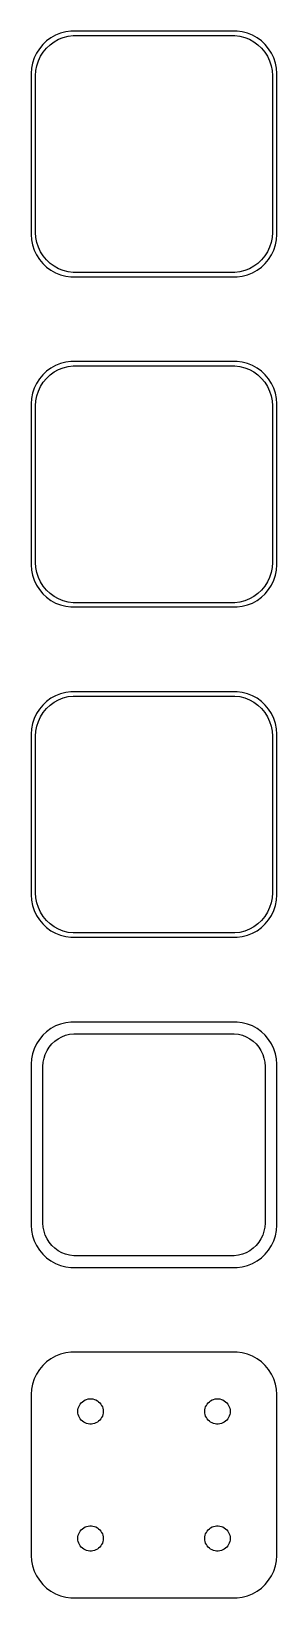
# Model space of a CAD drawing. Header units: metres. Extents: x -14 to 14, y 142 to 326.
import ezdxf

# ---------------------------------------------------------------- set-up
doc = ezdxf.new("R2010")
doc.units = ezdxf.units.M

msp = doc.modelspace()

# ---------------------------------------------------------------- linework, layer by layer
for p, q in [((-12.1791, 325.722), (-12.6871, 325.353)), ((-11.6289, 326.024), (-12.1791, 325.722)), ((-11.0451, 326.255), (-11.6289, 326.024)), ((-11.2724, 325.548), (-10.7178, 325.768)), ((-10.4369, 326.411), (-11.0451, 326.255)), ((-10.7178, 325.768), (-10.1401, 325.916)), ((-9.81395, 326.49), (-10.4369, 326.411)), ((-10.1401, 325.916), (-9.54825, 325.991)), ((9.81395, 326.49), (-9.81395, 326.49)), ((-9.54825, 325.991), (9.54825, 325.991)), ((9.54825, 325.991), (10.1401, 325.916)), ((10.4369, 326.411), (9.81395, 326.49)), ((10.1401, 325.916), (10.7178, 325.768)), ((11.0451, 326.255), (10.4369, 326.411)), ((10.7178, 325.768), (11.2724, 325.548)), ((11.6289, 326.024), (11.0451, 326.255)), ((12.1791, 325.722), (11.6289, 326.024)), ((12.6871, 325.353), (12.1791, 325.722)), ((-13.8815, 323.909), (-14.1489, 323.341)), ((-13.5451, 324.439), (-13.8815, 323.909)), ((-13.1448, 324.923), (-13.5451, 324.439)), ((-13.4124, 323.538), (-13.0928, 324.042)), ((-12.6871, 325.353), (-13.1448, 324.923)), ((-13.0928, 324.042), (-12.7126, 324.502)), ((-12.7126, 324.502), (-12.2778, 324.91)), ((-12.2778, 324.91), (-11.7952, 325.261)), ((-11.7952, 325.261), (-11.2724, 325.548)), ((11.2724, 325.548), (11.7952, 325.261)), ((11.7952, 325.261), (12.2778, 324.91)), ((12.2778, 324.91), (12.7126, 324.502)), ((13.1448, 324.923), (12.6871, 325.353)), ((12.7126, 324.502), (13.0928, 324.042)), ((13.0928, 324.042), (13.4124, 323.538)), ((13.5451, 324.439), (13.1448, 324.923)), ((13.8815, 323.909), (13.5451, 324.439)), ((14.1489, 323.341), (13.8815, 323.909)), ((-14.4606, 322.127), (-14.5, 321.5)), ((-14.3429, 322.743), (-14.4606, 322.127)), ((-14.1489, 323.341), (-14.3429, 322.743)), ((-13.9625, 321.845), (-13.8508, 322.431)), ((-13.8508, 322.431), (-13.6664, 322.999)), ((-13.6664, 322.999), (-13.4124, 323.538)), ((13.4124, 323.538), (13.6664, 322.999)), ((13.6664, 322.999), (13.8508, 322.431)), ((13.8508, 322.431), (13.9625, 321.845)), ((14.3429, 322.743), (14.1489, 323.341)), ((14.4606, 322.127), (14.3429, 322.743)), ((14.5, 321.5), (14.4606, 322.127)), ((-14.5, 321.5), (-14.5, 302.5)), ((-14, 321.25), (-13.9625, 321.845)), ((-14, 302.75), (-14, 321.25)), ((13.9625, 321.845), (14, 321.25)), ((14, 321.25), (14, 302.75)), ((14.5, 302.5), (14.5, 321.5)), ((-14.5, 302.5), (-14.4606, 301.873)), ((-14.4606, 301.873), (-14.3429, 301.257)), ((-13.9625, 302.155), (-14, 302.75)), ((-13.8508, 301.569), (-13.9625, 302.155)), ((-13.6664, 301.001), (-13.8508, 301.569)), ((13.8508, 301.569), (13.6664, 301.001)), ((13.9625, 302.155), (13.8508, 301.569)), ((14, 302.75), (13.9625, 302.155)), ((14.3429, 301.257), (14.4606, 301.873)), ((14.4606, 301.873), (14.5, 302.5)), ((-14.3429, 301.257), (-14.1489, 300.659)), ((-14.1489, 300.659), (-13.8815, 300.091)), ((-13.8815, 300.091), (-13.5451, 299.561)), ((-13.4124, 300.462), (-13.6664, 301.001)), ((-13.0928, 299.958), (-13.4124, 300.462)), ((-12.7126, 299.498), (-13.0928, 299.958)), ((13.0928, 299.958), (12.7126, 299.498)), ((13.4124, 300.462), (13.0928, 299.958)), ((13.6664, 301.001), (13.4124, 300.462)), ((13.5451, 299.561), (13.8815, 300.091)), ((13.8815, 300.091), (14.1489, 300.659)), ((14.1489, 300.659), (14.3429, 301.257)), ((-13.5451, 299.561), (-13.1448, 299.077)), ((-13.1448, 299.077), (-12.6871, 298.647)), ((-12.2778, 299.09), (-12.7126, 299.498)), ((-12.6871, 298.647), (-12.1791, 298.278)), ((-11.7952, 298.739), (-12.2778, 299.09)), ((-12.1791, 298.278), (-11.6289, 297.976)), ((-11.2724, 298.452), (-11.7952, 298.739)), ((-11.6289, 297.976), (-11.0451, 297.745)), ((-10.7178, 298.232), (-11.2724, 298.452)), ((-10.1401, 298.084), (-10.7178, 298.232)), ((-9.54825, 298.009), (-10.1401, 298.084)), ((9.54825, 298.009), (-9.54825, 298.009)), ((10.1401, 298.084), (9.54825, 298.009)), ((10.7178, 298.232), (10.1401, 298.084)), ((11.2724, 298.452), (10.7178, 298.232)), ((11.0451, 297.745), (11.6289, 297.976)), ((11.7952, 298.739), (11.2724, 298.452)), ((11.6289, 297.976), (12.1791, 298.278)), ((12.2778, 299.09), (11.7952, 298.739)), ((12.1791, 298.278), (12.6871, 298.647)), ((12.7126, 299.498), (12.2778, 299.09)), ((12.6871, 298.647), (13.1448, 299.077)), ((13.1448, 299.077), (13.5451, 299.561)), ((-11.0451, 297.745), (-10.4369, 297.589)), ((-10.4369, 297.589), (-9.81395, 297.51)), ((-9.81395, 297.51), (9.81395, 297.51)), ((9.81395, 297.51), (10.4369, 297.589)), ((10.4369, 297.589), (11.0451, 297.745)), ((-12.1791, 286.722), (-12.6871, 286.353)), ((-11.6289, 287.024), (-12.1791, 286.722)), ((-11.0451, 287.255), (-11.6289, 287.024)), ((-11.2724, 286.548), (-10.7178, 286.768)), ((-10.4369, 287.411), (-11.0451, 287.255)), ((-10.7178, 286.768), (-10.1401, 286.916)), ((-9.81395, 287.49), (-10.4369, 287.411)), ((-10.1401, 286.916), (-9.54825, 286.991)), ((9.81395, 287.49), (-9.81395, 287.49)), ((-9.54825, 286.991), (9.54825, 286.991)), ((9.54825, 286.991), (10.1401, 286.916)), ((10.4369, 287.411), (9.81395, 287.49)), ((10.1401, 286.916), (10.7178, 286.768)), ((11.0451, 287.255), (10.4369, 287.411)), ((10.7178, 286.768), (11.2724, 286.548)), ((11.6289, 287.024), (11.0451, 287.255)), ((12.1791, 286.722), (11.6289, 287.024)), ((12.6871, 286.353), (12.1791, 286.722)), ((-13.8815, 284.909), (-14.1489, 284.341)), ((-13.5451, 285.439), (-13.8815, 284.909)), ((-13.1448, 285.923), (-13.5451, 285.439)), ((-13.4124, 284.538), (-13.0928, 285.042)), ((-12.6871, 286.353), (-13.1448, 285.923)), ((-13.0928, 285.042), (-12.7126, 285.502)), ((-12.7126, 285.502), (-12.2778, 285.91)), ((-12.2778, 285.91), (-11.7952, 286.261)), ((-11.7952, 286.261), (-11.2724, 286.548)), ((11.2724, 286.548), (11.7952, 286.261)), ((11.7952, 286.261), (12.2778, 285.91)), ((12.2778, 285.91), (12.7126, 285.502)), ((13.1448, 285.923), (12.6871, 286.353)), ((12.7126, 285.502), (13.0928, 285.042)), ((13.0928, 285.042), (13.4124, 284.538)), ((13.5451, 285.439), (13.1448, 285.923)), ((13.8815, 284.909), (13.5451, 285.439)), ((14.1489, 284.341), (13.8815, 284.909)), ((-14.4606, 283.127), (-14.5, 282.5)), ((-14.3429, 283.743), (-14.4606, 283.127)), ((-14.1489, 284.341), (-14.3429, 283.743)), ((-13.9625, 282.845), (-13.8508, 283.431)), ((-13.8508, 283.431), (-13.6664, 283.999)), ((-13.6664, 283.999), (-13.4124, 284.538)), ((13.4124, 284.538), (13.6664, 283.999)), ((13.6664, 283.999), (13.8508, 283.431)), ((13.8508, 283.431), (13.9625, 282.845)), ((14.3429, 283.743), (14.1489, 284.341)), ((14.4606, 283.127), (14.3429, 283.743)), ((14.5, 282.5), (14.4606, 283.127)), ((-14.5, 282.5), (-14.5, 263.5)), ((-14, 282.25), (-13.9625, 282.845)), ((-14, 263.75), (-14, 282.25)), ((13.9625, 282.845), (14, 282.25)), ((14, 282.25), (14, 263.75)), ((14.5, 263.5), (14.5, 282.5)), ((-14.5, 263.5), (-14.4606, 262.873)), ((-14.4606, 262.873), (-14.3429, 262.257)), ((-13.9625, 263.155), (-14, 263.75)), ((-13.8508, 262.569), (-13.9625, 263.155)), ((13.9625, 263.155), (13.8508, 262.569)), ((14, 263.75), (13.9625, 263.155)), ((14.3429, 262.257), (14.4606, 262.873)), ((14.4606, 262.873), (14.5, 263.5)), ((-14.3429, 262.257), (-14.1489, 261.659)), ((-14.1489, 261.659), (-13.8815, 261.091)), ((-13.8815, 261.091), (-13.5451, 260.561)), ((-13.6664, 262.001), (-13.8508, 262.569)), ((-13.4124, 261.462), (-13.6664, 262.001)), ((-13.0928, 260.958), (-13.4124, 261.462)), ((-12.7126, 260.498), (-13.0928, 260.958)), ((13.0928, 260.958), (12.7126, 260.498)), ((13.4124, 261.462), (13.0928, 260.958)), ((13.6664, 262.001), (13.4124, 261.462)), ((13.5451, 260.561), (13.8815, 261.091)), ((13.8508, 262.569), (13.6664, 262.001)), ((13.8815, 261.091), (14.1489, 261.659)), ((14.1489, 261.659), (14.3429, 262.257)), ((-13.5451, 260.561), (-13.1448, 260.077)), ((-13.1448, 260.077), (-12.6871, 259.647)), ((-12.2778, 260.09), (-12.7126, 260.498)), ((-12.6871, 259.647), (-12.1791, 259.278)), ((-11.7952, 259.739), (-12.2778, 260.09)), ((-12.1791, 259.278), (-11.6289, 258.976)), ((-11.2724, 259.452), (-11.7952, 259.739)), ((-11.6289, 258.976), (-11.0451, 258.745)), ((-10.7178, 259.232), (-11.2724, 259.452)), ((-10.1401, 259.084), (-10.7178, 259.232)), ((-9.54825, 259.009), (-10.1401, 259.084)), ((9.54825, 259.009), (-9.54825, 259.009)), ((10.1401, 259.084), (9.54825, 259.009)), ((10.7178, 259.232), (10.1401, 259.084)), ((11.2724, 259.452), (10.7178, 259.232)), ((11.0451, 258.745), (11.6289, 258.976)), ((11.7952, 259.739), (11.2724, 259.452)), ((11.6289, 258.976), (12.1791, 259.278)), ((12.2778, 260.09), (11.7952, 259.739)), ((12.1791, 259.278), (12.6871, 259.647)), ((12.7126, 260.498), (12.2778, 260.09)), ((12.6871, 259.647), (13.1448, 260.077)), ((13.1448, 260.077), (13.5451, 260.561)), ((-11.0451, 258.745), (-10.4369, 258.589)), ((-10.4369, 258.589), (-9.81395, 258.51)), ((-9.81395, 258.51), (9.81395, 258.51)), ((9.81395, 258.51), (10.4369, 258.589)), ((10.4369, 258.589), (11.0451, 258.745)), ((-11.6289, 248.024), (-12.1791, 247.722)), ((-11.0451, 248.255), (-11.6289, 248.024)), ((-10.4369, 248.411), (-11.0451, 248.255)), ((-10.7178, 247.768), (-10.1401, 247.916)), ((-9.81395, 248.49), (-10.4369, 248.411)), ((-10.1401, 247.916), (-9.54825, 247.991)), ((9.81395, 248.49), (-9.81395, 248.49)), ((-9.54825, 247.991), (9.54825, 247.991)), ((9.54825, 247.991), (10.1401, 247.916)), ((10.4369, 248.411), (9.81395, 248.49)), ((10.1401, 247.916), (10.7178, 247.768)), ((11.0451, 248.255), (10.4369, 248.411)), ((11.6289, 248.024), (11.0451, 248.255)), ((12.1791, 247.722), (11.6289, 248.024)), ((-13.5451, 246.439), (-13.8815, 245.909)), ((-13.1448, 246.923), (-13.5451, 246.439)), ((-13.4124, 245.538), (-13.0928, 246.042)), ((-12.6871, 247.353), (-13.1448, 246.923)), ((-13.0928, 246.042), (-12.7126, 246.502)), ((-12.7126, 246.502), (-12.2778, 246.91)), ((-12.1791, 247.722), (-12.6871, 247.353)), ((-12.2778, 246.91), (-11.7952, 247.261)), ((-11.7952, 247.261), (-11.2724, 247.548)), ((-11.2724, 247.548), (-10.7178, 247.768)), ((10.7178, 247.768), (11.2724, 247.548)), ((11.2724, 247.548), (11.7952, 247.261)), ((11.7952, 247.261), (12.2778, 246.91)), ((12.6871, 247.353), (12.1791, 247.722)), ((12.2778, 246.91), (12.7126, 246.502)), ((13.1448, 246.923), (12.6871, 247.353)), ((12.7126, 246.502), (13.0928, 246.042)), ((13.0928, 246.042), (13.4124, 245.538)), ((13.5451, 246.439), (13.1448, 246.923)), ((13.8815, 245.909), (13.5451, 246.439)), ((-14.3429, 244.743), (-14.4606, 244.127)), ((-14.1489, 245.341), (-14.3429, 244.743)), ((-13.8815, 245.909), (-14.1489, 245.341)), ((-13.9625, 243.845), (-13.8508, 244.431)), ((-13.8508, 244.431), (-13.6664, 244.999)), ((-13.6664, 244.999), (-13.4124, 245.538)), ((13.4124, 245.538), (13.6664, 244.999)), ((13.6664, 244.999), (13.8508, 244.431)), ((13.8508, 244.431), (13.9625, 243.845)), ((14.1489, 245.341), (13.8815, 245.909)), ((14.3429, 244.743), (14.1489, 245.341)), ((14.4606, 244.127), (14.3429, 244.743)), ((-14.4606, 244.127), (-14.5, 243.5)), ((-14.5, 243.5), (-14.5, 224.5)), ((-14, 243.25), (-13.9625, 243.845)), ((-14, 224.75), (-14, 243.25)), ((13.9625, 243.845), (14, 243.25)), ((14, 243.25), (14, 224.75)), ((14.5, 243.5), (14.4606, 244.127)), ((14.5, 224.5), (14.5, 243.5)), ((-14.5, 224.5), (-14.4606, 223.873)), ((-14.4606, 223.873), (-14.3429, 223.257)), ((-13.9625, 224.155), (-14, 224.75)), ((-13.8508, 223.569), (-13.9625, 224.155)), ((13.9625, 224.155), (13.8508, 223.569)), ((14, 224.75), (13.9625, 224.155)), ((14.3429, 223.257), (14.4606, 223.873)), ((14.4606, 223.873), (14.5, 224.5)), ((-14.3429, 223.257), (-14.1489, 222.659)), ((-14.1489, 222.659), (-13.8815, 222.091)), ((-13.8815, 222.091), (-13.5451, 221.561)), ((-13.6664, 223.001), (-13.8508, 223.569)), ((-13.4124, 222.462), (-13.6664, 223.001)), ((-13.0928, 221.958), (-13.4124, 222.462)), ((13.4124, 222.462), (13.0928, 221.958)), ((13.6664, 223.001), (13.4124, 222.462)), ((13.5451, 221.561), (13.8815, 222.091)), ((13.8508, 223.569), (13.6664, 223.001)), ((13.8815, 222.091), (14.1489, 222.659)), ((14.1489, 222.659), (14.3429, 223.257)), ((-13.5451, 221.561), (-13.1448, 221.077)), ((-13.1448, 221.077), (-12.6871, 220.647)), ((-12.7126, 221.498), (-13.0928, 221.958)), ((-12.2778, 221.09), (-12.7126, 221.498)), ((-12.6871, 220.647), (-12.1791, 220.278)), ((-11.7952, 220.739), (-12.2778, 221.09)), ((-12.1791, 220.278), (-11.6289, 219.976)), ((-11.2724, 220.452), (-11.7952, 220.739)), ((-10.7178, 220.232), (-11.2724, 220.452)), ((-10.1401, 220.084), (-10.7178, 220.232)), ((10.7178, 220.232), (10.1401, 220.084)), ((11.2724, 220.452), (10.7178, 220.232)), ((11.7952, 220.739), (11.2724, 220.452)), ((11.6289, 219.976), (12.1791, 220.278)), ((12.2778, 221.09), (11.7952, 220.739)), ((12.1791, 220.278), (12.6871, 220.647)), ((12.7126, 221.498), (12.2778, 221.09)), ((12.6871, 220.647), (13.1448, 221.077)), ((13.0928, 221.958), (12.7126, 221.498)), ((13.1448, 221.077), (13.5451, 221.561)), ((-11.6289, 219.976), (-11.0451, 219.745)), ((-11.0451, 219.745), (-10.4369, 219.589)), ((-10.4369, 219.589), (-9.81395, 219.51)), ((-9.54825, 220.009), (-10.1401, 220.084)), ((-9.81395, 219.51), (9.81395, 219.51)), ((9.54825, 220.009), (-9.54825, 220.009)), ((10.1401, 220.084), (9.54825, 220.009)), ((9.81395, 219.51), (10.4369, 219.589)), ((10.4369, 219.589), (11.0451, 219.745)), ((11.0451, 219.745), (11.6289, 219.976)), ((-11.0451, 209.255), (-11.6289, 209.024)), ((-10.4369, 209.411), (-11.0451, 209.255)), ((-9.81395, 209.49), (-10.4369, 209.411)), ((9.81395, 209.49), (-9.81395, 209.49)), ((10.4369, 209.411), (9.81395, 209.49)), ((11.0451, 209.255), (10.4369, 209.411)), ((11.6289, 209.024), (11.0451, 209.255)), ((-13.5451, 207.439), (-13.8815, 206.909)), ((-13.1448, 207.923), (-13.5451, 207.439)), ((-12.6871, 208.353), (-13.1448, 207.923)), ((-12.1791, 208.722), (-12.6871, 208.353)), ((-11.6289, 209.024), (-12.1791, 208.722)), ((-12.0707, 206.899), (-11.7165, 207.231)), ((-11.7165, 207.231), (-11.3234, 207.517)), ((-11.3234, 207.517), (-10.8975, 207.751)), ((-10.8975, 207.751), (-10.4457, 207.93)), ((-10.4457, 207.93), (-9.97507, 208.051)), ((-9.97507, 208.051), (-9.49297, 208.112)), ((-9.49297, 208.112), (9.49297, 208.112)), ((9.49297, 208.112), (9.97507, 208.051)), ((9.97507, 208.051), (10.4457, 207.93)), ((10.4457, 207.93), (10.8975, 207.751)), ((10.8975, 207.751), (11.3234, 207.517)), ((11.3234, 207.517), (11.7165, 207.231)), ((12.1791, 208.722), (11.6289, 209.024)), ((11.7165, 207.231), (12.0707, 206.899)), ((12.6871, 208.353), (12.1791, 208.722)), ((13.1448, 207.923), (12.6871, 208.353)), ((13.5451, 207.439), (13.1448, 207.923)), ((13.8815, 206.909), (13.5451, 207.439)), ((-14.3429, 205.743), (-14.4606, 205.127)), ((-14.1489, 206.341), (-14.3429, 205.743)), ((-13.8815, 206.909), (-14.1489, 206.341)), ((-12.9979, 205.212), (-12.8477, 205.674)), ((-12.8477, 205.674), (-12.6408, 206.114)), ((-12.6408, 206.114), (-12.3805, 206.524)), ((-12.3805, 206.524), (-12.0707, 206.899)), ((12.0707, 206.899), (12.3805, 206.524)), ((12.3805, 206.524), (12.6408, 206.114)), ((12.6408, 206.114), (12.8477, 205.674)), ((12.8477, 205.674), (12.9979, 205.212)), ((14.1489, 206.341), (13.8815, 206.909)), ((14.3429, 205.743), (14.1489, 206.341)), ((14.4606, 205.127), (14.3429, 205.743)), ((-14.4606, 205.127), (-14.5, 204.5)), ((-14.5, 204.5), (-14.5, 185.5)), ((-13.1195, 204.25), (-13.089, 204.735)), ((-13.1195, 185.75), (-13.1195, 204.25)), ((-13.089, 204.735), (-12.9979, 205.212)), ((12.9979, 205.212), (13.089, 204.735)), ((13.089, 204.735), (13.1195, 204.25)), ((13.1195, 204.25), (13.1195, 185.75)), ((14.5, 204.5), (14.4606, 205.127)), ((14.5, 185.5), (14.5, 204.5)), ((-14.5, 185.5), (-14.4606, 184.873)), ((-13.089, 185.265), (-13.1195, 185.75)), ((-12.9979, 184.788), (-13.089, 185.265)), ((13.089, 185.265), (12.9979, 184.788)), ((13.1195, 185.75), (13.089, 185.265)), ((14.4606, 184.873), (14.5, 185.5)), ((-14.4606, 184.873), (-14.3429, 184.257)), ((-14.3429, 184.257), (-14.1489, 183.659)), ((-14.1489, 183.659), (-13.8815, 183.091)), ((-12.8477, 184.326), (-12.9979, 184.788)), ((-12.6408, 183.886), (-12.8477, 184.326)), ((-12.3805, 183.476), (-12.6408, 183.886)), ((-12.0707, 183.101), (-12.3805, 183.476)), ((12.3805, 183.476), (12.0707, 183.101)), ((12.6408, 183.886), (12.3805, 183.476)), ((12.8477, 184.326), (12.6408, 183.886)), ((12.9979, 184.788), (12.8477, 184.326)), ((13.8815, 183.091), (14.1489, 183.659)), ((14.1489, 183.659), (14.3429, 184.257)), ((14.3429, 184.257), (14.4606, 184.873)), ((-13.8815, 183.091), (-13.5451, 182.561)), ((-13.5451, 182.561), (-13.1448, 182.077)), ((-13.1448, 182.077), (-12.6871, 181.647)), ((-12.6871, 181.647), (-12.1791, 181.278)), ((-11.7165, 182.769), (-12.0707, 183.101)), ((-11.3234, 182.483), (-11.7165, 182.769)), ((-10.8975, 182.249), (-11.3234, 182.483)), ((-10.4457, 182.07), (-10.8975, 182.249)), ((-9.97507, 181.949), (-10.4457, 182.07)), ((-9.49297, 181.888), (-9.97507, 181.949)), ((9.49297, 181.888), (-9.49297, 181.888)), ((9.97507, 181.949), (9.49297, 181.888)), ((10.4457, 182.07), (9.97507, 181.949)), ((10.8975, 182.249), (10.4457, 182.07)), ((11.3234, 182.483), (10.8975, 182.249)), ((11.7165, 182.769), (11.3234, 182.483)), ((12.0707, 183.101), (11.7165, 182.769)), ((12.1791, 181.278), (12.6871, 181.647)), ((12.6871, 181.647), (13.1448, 182.077)), ((13.1448, 182.077), (13.5451, 182.561)), ((13.5451, 182.561), (13.8815, 183.091)), ((-12.1791, 181.278), (-11.6289, 180.976)), ((-11.6289, 180.976), (-11.0451, 180.745)), ((-11.0451, 180.745), (-10.4369, 180.589)), ((-10.4369, 180.589), (-9.81395, 180.51)), ((-9.81395, 180.51), (9.81395, 180.51)), ((9.81395, 180.51), (10.4369, 180.589)), ((10.4369, 180.589), (11.0451, 180.745)), ((11.0451, 180.745), (11.6289, 180.976)), ((11.6289, 180.976), (12.1791, 181.278)), ((-11.0451, 170.255), (-11.6289, 170.024)), ((-10.4369, 170.411), (-11.0451, 170.255)), ((-9.81395, 170.49), (-10.4369, 170.411)), ((9.81395, 170.49), (-9.81395, 170.49)), ((10.4369, 170.411), (9.81395, 170.49)), ((11.0451, 170.255), (10.4369, 170.411)), ((11.6289, 170.024), (11.0451, 170.255)), ((-13.5451, 168.439), (-13.8815, 167.909)), ((-13.1448, 168.923), (-13.5451, 168.439)), ((-12.6871, 169.353), (-13.1448, 168.923)), ((-12.1791, 169.722), (-12.6871, 169.353)), ((-11.6289, 170.024), (-12.1791, 169.722)), ((12.1791, 169.722), (11.6289, 170.024)), ((12.6871, 169.353), (12.1791, 169.722)), ((13.1448, 168.923), (12.6871, 169.353)), ((13.5451, 168.439), (13.1448, 168.923)), ((13.8815, 167.909), (13.5451, 168.439)), ((-14.3429, 166.743), (-14.4606, 166.127)), ((-14.1489, 167.341), (-14.3429, 166.743)), ((-13.8815, 167.909), (-14.1489, 167.341)), ((14.1489, 167.341), (13.8815, 167.909)), ((14.3429, 166.743), (14.1489, 167.341)), ((14.4606, 166.127), (14.3429, 166.743)), ((-14.4606, 166.127), (-14.5, 165.5)), ((-14.5, 165.5), (-14.5, 146.5)), ((-8.59344, 164.527), (-8.45613, 164.656)), ((-8.45613, 164.656), (-8.30373, 164.766)), ((-8.30373, 164.766), (-8.13866, 164.857)), ((-8.13866, 164.857), (-7.96352, 164.927)), ((-7.96352, 164.927), (-7.78107, 164.973)), ((-7.78107, 164.973), (-7.59418, 164.997)), ((-7.59418, 164.997), (-7.40581, 164.997)), ((-7.40581, 164.997), (-7.21892, 164.973)), ((-7.21892, 164.973), (-7.03647, 164.927)), ((-7.03647, 164.927), (-6.86133, 164.857)), ((-6.86133, 164.857), (-6.69626, 164.766)), ((-6.69626, 164.766), (-6.54385, 164.656)), ((-6.54385, 164.656), (-6.40654, 164.527)), ((6.40654, 164.527), (6.54385, 164.656)), ((6.54385, 164.656), (6.69626, 164.766)), ((6.69626, 164.766), (6.86133, 164.857)), ((6.86133, 164.857), (7.03647, 164.927)), ((7.03647, 164.927), (7.21892, 164.973)), ((7.21892, 164.973), (7.40581, 164.997)), ((7.40581, 164.997), (7.59418, 164.997)), ((7.59418, 164.997), (7.78107, 164.973)), ((7.78107, 164.973), (7.96352, 164.927)), ((7.96352, 164.927), (8.13866, 164.857)), ((8.13866, 164.857), (8.30373, 164.766)), ((8.30373, 164.766), (8.45613, 164.656)), ((8.45613, 164.656), (8.59344, 164.527)), ((14.5, 165.5), (14.4606, 166.127)), ((14.5, 146.5), (14.5, 165.5)), ((-9, 163.5), (-8.98816, 163.688)), ((-8.98816, 163.312), (-9, 163.5)), ((-8.98816, 163.688), (-8.95287, 163.873)), ((-8.95287, 163.127), (-8.98816, 163.312)), ((-8.95287, 163.873), (-8.89465, 164.052)), ((-8.89465, 162.948), (-8.95287, 163.127)), ((-8.89465, 164.052), (-8.81445, 164.223)), ((-8.81445, 162.777), (-8.89465, 162.948)), ((-8.81445, 164.223), (-8.71352, 164.382)), ((-8.71352, 164.382), (-8.59344, 164.527)), ((-6.40654, 164.527), (-6.28647, 164.382)), ((-6.28647, 164.382), (-6.18553, 164.223)), ((-6.18553, 164.223), (-6.10533, 164.052)), ((-6.10533, 162.948), (-6.18553, 162.777)), ((-6.10533, 164.052), (-6.04712, 163.873)), ((-6.04712, 163.127), (-6.10533, 162.948)), ((-6.04712, 163.873), (-6.01183, 163.688)), ((-6.01183, 163.312), (-6.04712, 163.127)), ((-6.01183, 163.688), (-6, 163.5)), ((-6, 163.5), (-6.01183, 163.312)), ((6, 163.5), (6.01183, 163.688)), ((6.01183, 163.312), (6, 163.5)), ((6.01183, 163.688), (6.04712, 163.873)), ((6.04712, 163.127), (6.01183, 163.312)), ((6.04712, 163.873), (6.10533, 164.052)), ((6.10533, 162.948), (6.04712, 163.127)), ((6.10533, 164.052), (6.18553, 164.223)), ((6.18553, 162.777), (6.10533, 162.948)), ((6.18553, 164.223), (6.28647, 164.382)), ((6.28647, 164.382), (6.40654, 164.527)), ((8.59344, 164.527), (8.71352, 164.382)), ((8.71352, 164.382), (8.81445, 164.223)), ((8.81445, 164.223), (8.89465, 164.052)), ((8.89465, 162.948), (8.81445, 162.777)), ((8.89465, 164.052), (8.95287, 163.873)), ((8.95287, 163.127), (8.89465, 162.948)), ((8.95287, 163.873), (8.98816, 163.688)), ((8.98816, 163.312), (8.95287, 163.127)), ((8.98816, 163.688), (9, 163.5)), ((9, 163.5), (8.98816, 163.312)), ((-8.71352, 162.618), (-8.81445, 162.777)), ((-8.59344, 162.473), (-8.71352, 162.618)), ((-8.45613, 162.344), (-8.59344, 162.473)), ((-8.30373, 162.234), (-8.45613, 162.344)), ((-8.13866, 162.143), (-8.30373, 162.234)), ((-7.96352, 162.073), (-8.13866, 162.143)), ((-7.78107, 162.027), (-7.96352, 162.073)), ((-7.59418, 162.003), (-7.78107, 162.027)), ((-7.40581, 162.003), (-7.59418, 162.003)), ((-7.21892, 162.027), (-7.40581, 162.003)), ((-7.03647, 162.073), (-7.21892, 162.027)), ((-6.86133, 162.143), (-7.03647, 162.073)), ((-6.69626, 162.234), (-6.86133, 162.143)), ((-6.54385, 162.344), (-6.69626, 162.234)), ((-6.40654, 162.473), (-6.54385, 162.344)), ((-6.28647, 162.618), (-6.40654, 162.473)), ((-6.18553, 162.777), (-6.28647, 162.618)), ((6.28647, 162.618), (6.18553, 162.777)), ((6.40654, 162.473), (6.28647, 162.618)), ((6.54385, 162.344), (6.40654, 162.473)), ((6.69626, 162.234), (6.54385, 162.344)), ((6.86133, 162.143), (6.69626, 162.234)), ((7.03647, 162.073), (6.86133, 162.143)), ((7.21892, 162.027), (7.03647, 162.073)), ((7.40581, 162.003), (7.21892, 162.027)), ((7.59418, 162.003), (7.40581, 162.003)), ((7.78107, 162.027), (7.59418, 162.003)), ((7.96352, 162.073), (7.78107, 162.027)), ((8.13866, 162.143), (7.96352, 162.073)), ((8.30373, 162.234), (8.13866, 162.143)), ((8.45613, 162.344), (8.30373, 162.234)), ((8.59344, 162.473), (8.45613, 162.344)), ((8.71352, 162.618), (8.59344, 162.473)), ((8.81445, 162.777), (8.71352, 162.618)), ((-8.30373, 149.766), (-8.13866, 149.857)), ((-8.13866, 149.857), (-7.96352, 149.927)), ((-7.96352, 149.927), (-7.78107, 149.973)), ((-7.78107, 149.973), (-7.59418, 149.997)), ((-7.59418, 149.997), (-7.40581, 149.997)), ((-7.40581, 149.997), (-7.21892, 149.973)), ((-7.21892, 149.973), (-7.03647, 149.927)), ((-7.03647, 149.927), (-6.86133, 149.857)), ((-6.86133, 149.857), (-6.69626, 149.766)), ((6.69626, 149.766), (6.86133, 149.857)), ((6.86133, 149.857), (7.03647, 149.927)), ((7.03647, 149.927), (7.21892, 149.973)), ((7.21892, 149.973), (7.40581, 149.997)), ((7.40581, 149.997), (7.59418, 149.997)), ((7.59418, 149.997), (7.78107, 149.973)), ((7.78107, 149.973), (7.96352, 149.927)), ((7.96352, 149.927), (8.13866, 149.857)), ((8.13866, 149.857), (8.30373, 149.766)), ((-9, 148.5), (-8.98816, 148.688)), ((-8.98816, 148.312), (-9, 148.5)), ((-8.98816, 148.688), (-8.95287, 148.873)), ((-8.95287, 148.127), (-8.98816, 148.312)), ((-8.95287, 148.873), (-8.89465, 149.052)), ((-8.89465, 147.948), (-8.95287, 148.127)), ((-8.89465, 149.052), (-8.81445, 149.223)), ((-8.81445, 149.223), (-8.71352, 149.382)), ((-8.71352, 149.382), (-8.59344, 149.527)), ((-8.59344, 149.527), (-8.45613, 149.656)), ((-8.45613, 149.656), (-8.30373, 149.766)), ((-6.69626, 149.766), (-6.54385, 149.656)), ((-6.54385, 149.656), (-6.40654, 149.527)), ((-6.40654, 149.527), (-6.28647, 149.382)), ((-6.28647, 149.382), (-6.18553, 149.223)), ((-6.18553, 149.223), (-6.10533, 149.052)), ((-6.10533, 149.052), (-6.04712, 148.873)), ((-6.04712, 148.127), (-6.10533, 147.948)), ((-6.04712, 148.873), (-6.01183, 148.688)), ((-6.01183, 148.312), (-6.04712, 148.127)), ((-6.01183, 148.688), (-6, 148.5)), ((-6, 148.5), (-6.01183, 148.312)), ((6, 148.5), (6.01183, 148.688)), ((6.01183, 148.312), (6, 148.5)), ((6.01183, 148.688), (6.04712, 148.873)), ((6.04712, 148.127), (6.01183, 148.312)), ((6.04712, 148.873), (6.10533, 149.052)), ((6.10533, 147.948), (6.04712, 148.127)), ((6.10533, 149.052), (6.18553, 149.223)), ((6.18553, 149.223), (6.28647, 149.382)), ((6.28647, 149.382), (6.40654, 149.527)), ((6.40654, 149.527), (6.54385, 149.656)), ((6.54385, 149.656), (6.69626, 149.766)), ((8.30373, 149.766), (8.45613, 149.656)), ((8.45613, 149.656), (8.59344, 149.527)), ((8.59344, 149.527), (8.71352, 149.382)), ((8.71352, 149.382), (8.81445, 149.223)), ((8.81445, 149.223), (8.89465, 149.052)), ((8.89465, 149.052), (8.95287, 148.873)), ((8.95287, 148.127), (8.89465, 147.948)), ((8.95287, 148.873), (8.98816, 148.688)), ((8.98816, 148.312), (8.95287, 148.127)), ((8.98816, 148.688), (9, 148.5)), ((9, 148.5), (8.98816, 148.312)), ((-14.5, 146.5), (-14.4606, 145.873)), ((-8.81445, 147.777), (-8.89465, 147.948)), ((-8.71352, 147.618), (-8.81445, 147.777)), ((-8.59344, 147.473), (-8.71352, 147.618)), ((-8.45613, 147.344), (-8.59344, 147.473)), ((-8.30373, 147.234), (-8.45613, 147.344)), ((-8.13866, 147.143), (-8.30373, 147.234)), ((-7.96352, 147.073), (-8.13866, 147.143)), ((-7.78107, 147.027), (-7.96352, 147.073)), ((-7.59418, 147.003), (-7.78107, 147.027)), ((-7.40581, 147.003), (-7.59418, 147.003)), ((-7.21892, 147.027), (-7.40581, 147.003)), ((-7.03647, 147.073), (-7.21892, 147.027)), ((-6.86133, 147.143), (-7.03647, 147.073)), ((-6.69626, 147.234), (-6.86133, 147.143)), ((-6.54385, 147.344), (-6.69626, 147.234)), ((-6.40654, 147.473), (-6.54385, 147.344)), ((-6.28647, 147.618), (-6.40654, 147.473)), ((-6.18553, 147.777), (-6.28647, 147.618)), ((-6.10533, 147.948), (-6.18553, 147.777)), ((6.18553, 147.777), (6.10533, 147.948)), ((6.28647, 147.618), (6.18553, 147.777)), ((6.40654, 147.473), (6.28647, 147.618)), ((6.54385, 147.344), (6.40654, 147.473)), ((6.69626, 147.234), (6.54385, 147.344)), ((6.86133, 147.143), (6.69626, 147.234)), ((7.03647, 147.073), (6.86133, 147.143)), ((7.21892, 147.027), (7.03647, 147.073)), ((7.40581, 147.003), (7.21892, 147.027)), ((7.59418, 147.003), (7.40581, 147.003)), ((7.78107, 147.027), (7.59418, 147.003)), ((7.96352, 147.073), (7.78107, 147.027)), ((8.13866, 147.143), (7.96352, 147.073)), ((8.30373, 147.234), (8.13866, 147.143)), ((8.45613, 147.344), (8.30373, 147.234)), ((8.59344, 147.473), (8.45613, 147.344)), ((8.71352, 147.618), (8.59344, 147.473)), ((8.81445, 147.777), (8.71352, 147.618)), ((8.89465, 147.948), (8.81445, 147.777)), ((14.4606, 145.873), (14.5, 146.5)), ((-14.4606, 145.873), (-14.3429, 145.257)), ((-14.3429, 145.257), (-14.1489, 144.659)), ((-14.1489, 144.659), (-13.8815, 144.091)), ((13.8815, 144.091), (14.1489, 144.659)), ((14.1489, 144.659), (14.3429, 145.257)), ((14.3429, 145.257), (14.4606, 145.873)), ((-13.8815, 144.091), (-13.5451, 143.561)), ((-13.5451, 143.561), (-13.1448, 143.077)), ((-13.1448, 143.077), (-12.6871, 142.647)), ((-12.6871, 142.647), (-12.1791, 142.278)), ((12.1791, 142.278), (12.6871, 142.647)), ((12.6871, 142.647), (13.1448, 143.077)), ((13.1448, 143.077), (13.5451, 143.561)), ((13.5451, 143.561), (13.8815, 144.091)), ((-12.1791, 142.278), (-11.6289, 141.976)), ((-11.6289, 141.976), (-11.0451, 141.745)), ((-11.0451, 141.745), (-10.4369, 141.589)), ((-10.4369, 141.589), (-9.81395, 141.51)), ((-9.81395, 141.51), (9.81395, 141.51)), ((9.81395, 141.51), (10.4369, 141.589)), ((10.4369, 141.589), (11.0451, 141.745)), ((11.0451, 141.745), (11.6289, 141.976)), ((11.6289, 141.976), (12.1791, 142.278))]:
    msp.add_line(p, q)

doc.saveas('drawing.dxf')
